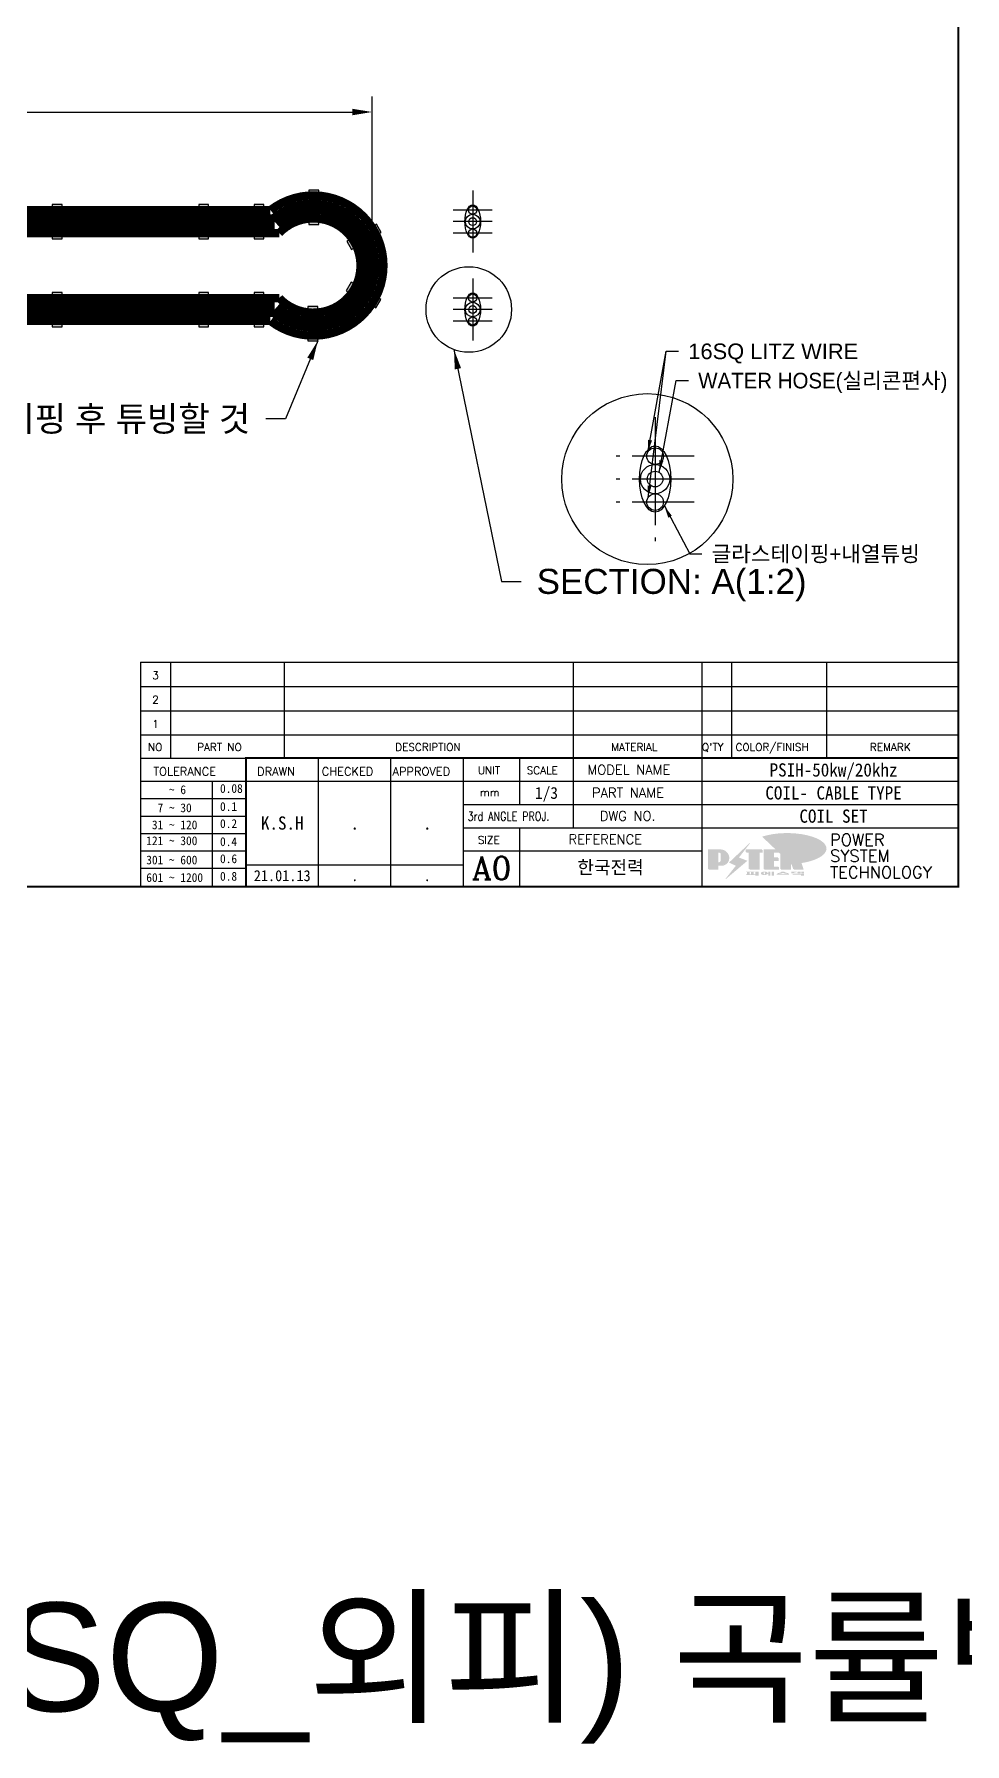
# Model space of a CAD drawing. Header units: inches. Extents: x 0 to 9014, y -686 to 2693.
# Drawn here: x 7236 to 8189, y -686 to 1064 of the extents above; entities that cross this region are included whole.
import ezdxf
from ezdxf.enums import TextEntityAlignment as Align

# ---------------------------------------------------------------- set-up
doc = ezdxf.new("R2010")
doc.units = ezdxf.units.IN
doc.header["$MEASUREMENT"] = 0
doc.linetypes.add('CENTERX2', pattern=[101.6, 63.5, -12.7, 12.7, -12.7])
doc.layers.add('FORMAT-1', color=7, linetype='Continuous')
doc.layers.add('line', color=3, linetype='Continuous')
doc.styles.add('HAN', font='')
doc.styles.add('RC', font='ROMANC.SHX')
doc.styles.add('ROMANT', font='romant')
doc.styles.add('RT', font='ROMANT.SHX', dxfattribs={"oblique": 15})
doc.styles.get("Standard").update_dxf_attribs({"font": 'arial.ttf'})
doc.styles.get('HAN').set_extended_font_data('GulimChe')
doc.dimstyles.new('PS-5', dxfattribs={"dimscale": 5, "dimtxt": 3.2, "dimasz": 2.5, "dimexe": 2, "dimexo": 2.5, "dimgap": 2, "dimtad": 1, "dimtoh": 1, "dimrnd": 0.05, "dimzin": 12, "dimdsep": 46, "dimtxsty": 'Standard', "dimcen": 0, "dimclrt": 2, "dimazin": 3, "dimtfac": 1, "dimtofl": 0, "dimtmove": 0, "dimatfit": 3, "dimfxl": 0.18, "dimtolj": 1, "dimtzin": 0, "dimarcsym": 0})
doc.dimstyles.new('PS-8', dxfattribs={"dimscale": 8, "dimtxt": 3.2, "dimasz": 2.5, "dimexe": 2, "dimexo": 2.5, "dimgap": 2, "dimtad": 1, "dimtoh": 1, "dimrnd": 0.05, "dimzin": 12, "dimdsep": 46, "dimtxsty": 'Standard', "dimcen": 0, "dimclrt": 2, "dimazin": 3, "dimtfac": 1, "dimtofl": 0, "dimtmove": 0, "dimatfit": 3, "dimfxl": 0.18, "dimtolj": 1, "dimtzin": 0, "dimarcsym": 0})

# ---------------------------------------------------------------- blocks, each defined once
blk = doc.blocks.new('no0')
at = {"color": 180}
for p, q in [((0, 8.25), (279, 8.25)), ((0, 8.25), (0, 0)), ((10.18, 8.25), (10.18, 0)), ((49.11, 0.16), (49.11, 8.25)), ((147.6, 8.25), (147.6, 0)), ((191.42, 8.25), (191.42, 0)), ((201.64, 8.25), (201.64, 0)), ((233.97, 8.25), (233.97, 0))]:
    blk.add_line(p, q, dxfattribs=at)
at = {"color": 2, "style": 'HAN'}
for tag, p in [('PART-NO', (29.65, 4.12)), ('MATERIAL', (167.06, 4.12)), ("Q'TY", (196.53, 4.12)), ('COLOR/FINISH', (217.81, 4.12)), ('REMARK', (256.13, 4.12))]:
    blk.add_attdef(tag, text='', height=4.35, dxfattribs=at).set_placement(p, align=Align.MIDDLE_CENTER)
blk.add_attdef('DESCRIPTION', text='', height=4.35, dxfattribs=at).set_placement((51.76, 4.12), align=Align.MIDDLE_LEFT)
at = {"color": 2, "style": 'RT', "oblique": 15}
blk.add_attdef('NO', text='', height=2.61, dxfattribs=at).set_placement((5.08, 3.76), align=Align.MIDDLE_CENTER)
blk = doc.blocks.new('new LOGO')
at = {"layer": 'line'}
h = blk.add_hatch(color=253, dxfattribs=at)
edge = h.paths.add_edge_path()
edge.add_ellipse((333.9, 86.4), major_axis=(-165.9, 0), ratio=0.39426, start_angle=111.51268, end_angle=334.46902)
edge.add_ellipse((314.1, 81.2), major_axis=(-153.7, 0), ratio=0.40699, start_angle=121.30662, end_angle=327.74369, ccw=False)
edge.add_line((394, 27.8), (394.7, 25.6))
h = blk.add_hatch(color=1, dxfattribs=at)
h.paths.add_polyline_path([(41.5, 16.4), (54.3, 16.4, 1), (54.3, 82.9), (0, 82.9), (0, -0.1), (41.5, -0.1)])
h.paths.add_polyline_path([(41.5, 27.9), (41.5, 71.9), (43.6, 71.9, -0.414214), (54.6, 60.9), (54.6, 38.9, -0.414214), (43.6, 27.9)], flags=16)
h.paths.add_polyline_path([(214.7, 71.9), (227.5, 71.9), (227.5, 82.9), (159.7, 82.9), (159.7, 71.9), (172.5, 71.9), (172.5, -0.1), (214.7, -0.1)])
h.paths.add_polyline_path([(276, 37.4), (294.8, 37.4), (294.8, 49.1), (276, 49.1), (276, 71.9), (294.8, 71.9), (294.8, 82.9), (234.5, 82.9), (234.5, -0.1), (297, -0.1), (297, 10.9), (276, 10.9)])
h.paths.add_polyline_path([(347.2, 35.2), (359.7, -0.1), (400.5, -0.1), (379.6, 66.8), (399.7, 82.9), (380.6, 82.9), (347.2, 61.6), (347.2, 82.9), (305.5, 82.9), (305.5, -0.1), (347.2, -0.1)])
h = blk.add_hatch(color=250, dxfattribs=at)
h.paths.add_polyline_path([(44.5, 69.4), (46.6, 69.4, -0.129793), (52, 68, 0.221832), (43.6, 71.9), (41.5, 71.9), (41.5, 27.9), (43.6, 27.9, 0.02048), (44.5, 28)], flags=17)
h.paths.add_polyline_path([(44.5, 13.9), (57.3, 13.9, 0.72362), (77.1, 73.9, -0.679777), (54.3, 16.4), (41.5, 16.4), (41.5, -0.1), (3, -0.1), (3, -2.6), (44.5, -2.6)])
h.paths.add_polyline_path([(117.9, 14.2), (71.5, -44.4), (77.1, -39.6), (120.8, 15.6), (92, 28.9), (173.3, 106), (177.5, 111.4), (89.1, 27.6)])
h.paths.add_polyline_path([(162.7, 71.9), (162.7, 69.4), (172.5, 69.4), (172.5, 71.9)], flags=17)
h.paths.add_polyline_path([(217.7, 69.4), (230.5, 69.4), (230.5, 80.4), (227.5, 80.4), (227.5, 71.9), (214.7, 71.9), (214.7, -0.1), (175.5, -0.1), (175.5, -2.6), (217.7, -2.6)])
h.paths.add_polyline_path([(297.8, 46.6), (294.8, 46.6), (294.8, 37.4), (276, 37.4), (276, 10.9), (279, 10.9), (279, 34.9), (297.8, 34.9)])
h.paths.add_polyline_path([(300, 8.4), (297, 8.4), (297, -0.1), (237.5, -0.1), (237.5, -2.6), (300, -2.6)])
h.paths.add_polyline_path([(297.8, 80.4), (294.8, 80.4), (294.8, 71.9), (276, 71.9), (276, 49.1), (279, 49.1), (279, 69.4), (297.8, 69.4)])
h.paths.add_polyline_path([(350.2, 80.4), (347.2, 80.4), (347.2, 61.6), (350.2, 63.5)])
h.paths.add_polyline_path([(350.2, 26.7), (347.2, 35.2), (347.2, -0.1), (308.5, -0.1), (308.5, -2.6), (350.2, -2.6)])
h.paths.add_polyline_path([(402.7, 80.4), (396.5, 80.4), (379.6, 66.8), (400.5, -0.1), (361.8, -0.1), (362.7, -2.6), (403.5, -2.6), (382.6, 64.3)])
blk.add_hatch(color=5, dxfattribs=at).paths.add_polyline_path([(166.3, 35), (131, 49), (180.4, 112.7), (92, 28.9), (120.8, 15.6), (74.4, -43)])
h = blk.add_hatch(color=250, dxfattribs=at)
edge = h.paths.add_edge_path()
edge.add_ellipse((237.8, -17.6), major_axis=(-14.3, 0), ratio=0.526336, start_angle=192.2456, end_angle=269.07481)
edge.add_line((238.1, -10.1), (237.6, -10.1))
edge.add_ellipse((237.8, -17.6), major_axis=(-14.3, 0), ratio=0.526336, start_angle=270.92519, end_angle=449.07481)
edge.add_line((237.6, -25.1), (238.1, -25.1))
edge.add_ellipse((237.8, -17.6), major_axis=(-14.3, 0), ratio=0.526336, start_angle=450.92519, end_angle=527.7544)
edge.add_line((251.7, -19.2), (254.1, -19.2))
edge.add_line((254.1, -19.2), (254.1, -27.1))
edge.add_line((254.1, -27.1), (263.1, -27.1))
edge.add_line((263.1, -27.1), (263.1, -10.1))
edge.add_line((263.1, -10.1), (254.1, -10.1))
edge.add_line((254.1, -10.1), (254.1, -16))
edge.add_line((254.1, -16), (251.7, -16))
h.paths.add_polyline_path([(241, -16.4), (241, -18.7, -1), (234.4, -18.7), (234.4, -16.4, -1)], flags=16)
h.paths.add_polyline_path([(278.2, -10.1), (268.1, -10.1), (268.1, -27.1), (278.2, -27.1)])
h.paths.add_polyline_path([(310.3, -10.1), (310.3, -11.1, -0.157169), (289.3, -17.5), (294, -19.9, 0.128407), (316.3, -15.9, 0.128407), (338.6, -19.9), (343.3, -17.5, -0.157169), (322.2, -11.1), (322.2, -10.1)])
h.paths.add_polyline_path([(342.1, -25.1), (342.1, -22.3), (290.4, -22.3), (290.4, -25.1)])
h.paths.add_polyline_path([(352, -10.1), (352, -16.2, 0.414214), (354, -18.2), (378.7, -18.2), (378.7, -19.6), (390.2, -19.6), (390.2, -10.1), (378.7, -10.1), (378.7, -13.6), (374.7, -13.6), (374.7, -15.1), (378.7, -15.1), (378.7, -16.2), (364.7, -16.2), (364.7, -15.1), (371.2, -15.1), (371.2, -13.6), (364.7, -13.6), (364.7, -12.6), (374.7, -12.6), (374.7, -10.1)])
h.paths.add_polyline_path([(393.8, -10.1), (393.8, -19.6), (405, -19.6), (405, -10.1)])
h.paths.add_polyline_path([(405, -27.1), (405, -20.9), (356.8, -20.9), (356.8, -23), (391.8, -23), (391.8, -27.1)])
h.paths.add_polyline_path([(200.4, -10.1), (200.4, -22.3), (193.2, -22.3), (193.2, -12.6), (196.6, -12.6), (196.6, -10.1), (161, -10.1), (161, -12.6), (164.5, -12.6), (164.5, -22.3), (161, -22.3), (161, -25.1), (200.4, -25.1), (200.4, -27.1), (213.9, -27.1), (213.9, -10.1)])
h.paths.add_polyline_path([(182, -12.6), (175.6, -12.6), (175.6, -22.3), (182, -22.3)], flags=17)
blk = doc.blocks.new('format-0')
at = {"color": 180}
for p, q in [((925, 65.74), (1204, 65.74)), ((925, 65.74), (925, 14)), ((935.18, 65.74), (935.18, 57.82)), ((974.11, 57.82), (974.11, 65.74)), ((1072.6, 65.74), (1072.6, 57.82)), ((1116.42, 65.74), (1116.42, 57.82)), ((1126.64, 65.74), (1126.64, 57.82)), ((1158.97, 65.74), (1158.97, 57.82)), ((925, 57.82), (960.96, 57.82)), ((985.7, 14), (985.7, 57.82)), ((1010.43, 14), (1010.43, 57.82)), ((1035.16, 14), (1035.16, 57.82)), ((1054.32, 57.82), (1054.32, 41.98)), ((1072.6, 57.82), (1072.6, 34.06)), ((1116.42, 57.82), (1116.42, 14)), ((925, 49.9), (960.96, 49.9)), ((949.58, 14.35), (949.58, 49.9)), ((960.96, 49.9), (1204, 49.9)), ((925, 43.98), (960.96, 43.98)), ((1035.16, 41.98), (1204, 41.98)), ((925, 38.05), (960.96, 38.05)), ((925, 32.13), (960.96, 32.13)), ((1035.16, 34.06), (1204, 34.06)), ((1054.32, 34.06), (1054.32, 14)), ((925, 26.2), (960.96, 26.2)), ((1035.16, 26.14), (1116.42, 26.14)), ((925, 20.28), (960.96, 20.28)), ((960.96, 21.43), (1035.16, 21.43))]:
    blk.add_line(p, q, dxfattribs=at)
at = {"color": 7, "const_width": 0.7}
blk.add_lwpolyline([(960.96, 14), (960.96, 57.82), (1204, 57.82)], dxfattribs=at)
at = {"layer": 'FORMAT-1', "color": 7, "const_width": 0.7}
blk.add_lwpolyline([(34, 14), (34, 834), (1204, 834), (1204, 14)], close=True, dxfattribs=at)
at = {"xscale": 0.08100000000013097, "yscale": 0.08100000000013097, "zscale": 0.08100000000013097}
blk.add_blockref('new LOGO', (1118.52, 19.94), dxfattribs=at)
at = {"color": 2}
for s, height, style, p in [('NO', 2.614, 'RC', (927.49, 60.25)), ('PART NO', 2.614, 'RC', (944.29, 60.25)), ('DESCRIPTION', 2.6136, 'RC', (1011.89, 60.25)), ('MATERIAL', 2.614, 'RC', (1085.53, 60.25)), ("Q'TY", 2.614, 'RC', (1116.5, 60.25)), ('COLOR/FINISH', 2.6136, 'RC', (1127.95, 60.25)), ('REMARK', 2.614, 'RC', (1173.81, 60.25)), (' TOLERANCE', 2.85, 'RC', (927.42, 51.83)), ('DRAWN', 2.85, 'RC', (964.75, 51.83)), ('CHECKED', 2.85, 'RC', (986.81, 51.83)), ('APPROVED', 2.85, 'RC', (1010.96, 51.83)), ('UNIT', 2.614, 'RC', (1040.03, 52.33)), ('SCALE', 2.614, 'RC', (1056.73, 52.33)), ('MODEL NAME', 3.267, 'RC', (1077.43, 52.2)), ('    ~ 6', 3, 'HAN', (926.94, 45.54)), ('0.08', 3, 'HAN', (952.11, 45.96)), ('PART NAME', 3.267, 'RC', (1079, 44.36)), ('  7 ~ 30', 3, 'HAN', (926.94, 39.37)), ('0.1', 3, 'HAN', (952.11, 39.79)), ('mm', 2.614, 'RC', (1040.76, 44.84)), (' 31 ~ 120', 3, 'HAN', (926.94, 33.55)), ('0.2', 3, 'HAN', (952.11, 33.97)), ('DWG NO.', 3.267, 'RC', (1081.66, 36.44)), ('121 ~ 300', 3, 'HAN', (926.94, 28.13)), ('0.4', 3, 'HAN', (952.11, 27.81)), ('SIZE', 2.614, 'RC', (1040.03, 28.57)), ('REFERENCE', 3.267, 'RC', (1071.01, 28.5)), ('301 ~ 600', 3, 'HAN', (926.94, 21.57)), ('0.6', 3, 'HAN', (952.11, 21.99)), ('601 ~ 1200', 3, 'HAN', (926.94, 15.57)), ('0.8', 3, 'HAN', (952.11, 15.99))]:
    blk.add_text(s, height=height, dxfattribs=dict(at, style=style)).set_placement(p)
at = {"color": 2, "style": 'RC', "width": 0.8}
blk.add_text('3rd ANGLE PROJ.', height=3, dxfattribs=at).set_placement((1036.55, 36.46))
at = {"style": 'ROMANT'}
for s, p in [('POWER', (1160.22, 27.91)), ('SYSTEM', (1160.22, 22.44)), ('TECHNOLOGY', (1160.22, 16.81))]:
    blk.add_text(s, height=4.05, dxfattribs=at).set_placement(p)
at = {"color": 2, "lineweight": 30, "style": 'RC'}
blk.add_text('A0', height=7.841, dxfattribs=at).set_placement((1038.05, 16.37))
at = {"style": 'HAN'}
for tag, height, p in [('MODEL-NAME', 4.5, (1161.39, 53.79)), ('SCALE', 4.05, (1063.46, 45.94)), ('PART-NAME', 4.5, (1161.39, 45.94)), ('DRA-BY', 4.5, (973.33, 35.66)), ('CH-BY', 4.5, (998.06, 35.66)), ('APP-BY', 4.5, (1022.8, 35.66)), ('DWG-NO', 4.5, (1161.39, 38.02)), ('관련업체명', 4.5, (1085.32, 20.54)), ('DRA-DATE', 3.75, (973.33, 17.71)), ('CH-DATE', 3.75, (998.06, 17.71)), ('APP-DATE', 3.75, (1022.8, 17.71))]:
    blk.add_attdef(tag, text='', height=height, dxfattribs=at).set_placement(p, align=Align.MIDDLE_CENTER)
blk = doc.blocks.new('*D116')
at = {"color": 0, "lineweight": -2, "transparency": 16777216}
for p, q in [((5414.9, 834), (5414.9, 999.9)), ((7581.9, 847.1), (7581.9, 999.9)), ((5434.9, 983.9), (7561.9, 983.9))]:
    blk.add_line(p, q, dxfattribs=at)
at = {"color": 0, "transparency": 16777216}
for points in [[(5434.9, 987.2), (5434.9, 980.6), (5414.9, 983.9)], [(7561.9, 987.2), (7561.9, 980.6), (7581.9, 983.9)]]:
    blk.add_solid(points, dxfattribs=at)
at = {"layer": 'Defpoints', "color": 0, "transparency": 16777216}
for p in [(7581.9, 983.9), (7581.9, 827.1), (5414.9, 814)]:
    blk.add_point(p, dxfattribs=at)
at = {"color": 2, "transparency": 16777216, "insert": (6498.4, 1013), "char_height": 25.6, "attachment_point": 5}
blk.add_mtext('\\A1;2166.95', dxfattribs=at)

msp = doc.modelspace()

# ---------------------------------------------------------------- hatches: boundary and pattern name
h = msp.add_hatch(color=256)
h.dxf.hatch_style = 1
h.paths.add_polyline_path([(7517.342, 868.807), (7527.342, 868.807), (7527.342, 903.807), (7517.342, 903.807)])
h = msp.add_hatch(color=256)
h.dxf.hatch_style = 1
h.paths.add_polyline_path([(7254.67, 854.081), (7264.67, 854.081), (7264.67, 889.081), (7254.67, 889.081)])
h = msp.add_hatch(color=256)
h.dxf.hatch_style = 1
h.paths.add_polyline_path([(7404.67, 854.081), (7414.67, 854.081), (7414.67, 889.081), (7404.67, 889.081)])
h = msp.add_hatch(color=256)
h.dxf.hatch_style = 1
h.paths.add_polyline_path([(7461.225, 854.081), (7471.225, 854.081), (7471.225, 889.081), (7461.225, 889.081)])
h = msp.add_hatch(color=256)
h.dxf.hatch_style = 1
h.paths.add_polyline_path([(7556.01, 851.691), (7561.01, 843.031), (7591.321, 860.531), (7586.321, 869.191)])
h = msp.add_hatch(color=256)
h.dxf.hatch_style = 1
h.paths.add_polyline_path([(7560.522, 809.645), (7555.522, 800.985), (7585.833, 783.485), (7590.833, 792.145)])
h = msp.add_hatch(color=256)
h.dxf.hatch_style = 1
h.paths.add_polyline_path([(7254.67, 764.081), (7264.67, 764.081), (7264.67, 799.081), (7254.67, 799.081)])
h = msp.add_hatch(color=256)
h.dxf.hatch_style = 1
h.paths.add_polyline_path([(7404.67, 764.081), (7414.67, 764.081), (7414.67, 799.081), (7404.67, 799.081)])
h = msp.add_hatch(color=256)
h.dxf.hatch_style = 1
h.paths.add_polyline_path([(7461.225, 764.081), (7471.225, 764.081), (7471.225, 799.081), (7461.225, 799.081)])
h = msp.add_hatch(color=256)
h.dxf.hatch_style = 1
h.paths.add_polyline_path([(7526.365, 784.715), (7516.365, 784.715), (7516.365, 749.715), (7526.365, 749.715)])

# ---------------------------------------------------------------- linework, layer by layer
at = {"color": 1, "linetype": 'CENTERX2'}
for p, q in [((7684.926, 903.511), (7684.926, 863.511)), ((7704.926, 883.511), (7664.926, 883.511)), ((7684.926, 891.761), (7684.926, 851.761)), ((7684.926, 880.011), (7684.926, 840.011)), ((7704.926, 871.761), (7664.926, 871.761)), ((7704.926, 860.011), (7664.926, 860.011)), ((7684.926, 813.511), (7684.926, 773.511)), ((7704.926, 793.511), (7664.926, 793.511)), ((7684.926, 801.761), (7684.926, 761.761)), ((7684.926, 790.011), (7684.926, 750.011)), ((7704.926, 781.761), (7664.926, 781.761)), ((7704.926, 770.011), (7664.926, 770.011)), ((7871.613, 671.694), (7871.613, 591.694)), ((7871.613, 648.194), (7871.613, 568.194)), ((7911.613, 631.694), (7831.613, 631.694)), ((7871.613, 624.694), (7871.613, 544.694)), ((7911.613, 608.194), (7831.613, 608.194)), ((7911.613, 584.694), (7831.613, 584.694))]:
    msp.add_line(p, q, dxfattribs=at)
at = {"color": 1, "const_width": 8.5}
for points in [[(5403.103, 588.708), (5403.103, 811.761, -0.41421356), (5474.853, 883.511), (7477.95, 883.511, -2.03794366), (7477.95, 770.011), (5574.853, 770.011, 0.41421356), (5526.603, 721.761), (5526.603, 588.708)], [(5426.603, 588.708), (5426.603, 811.761, -0.41421356), (5474.853, 860.011), (7486.889, 860.011, -2.50268474), (7486.889, 793.511), (5574.853, 793.511, 0.41421356), (5503.103, 721.761), (5503.103, 588.708)]]:
    msp.add_lwpolyline(points, format="xyb", dxfattribs=at)
at = {"color": 4, "const_width": 15}
msp.add_lwpolyline([(5414.853, 588.708), (5414.853, 811.761, -0.41421356), (5474.853, 871.761), (7482.167, 871.761, -2.21525044), (7482.167, 781.761), (5574.853, 781.761, 0.41421356), (5514.853, 721.761), (5514.853, 588.708)], format="xyb", dxfattribs=at)
for points in [[(7517.342, 868.807), (7527.342, 868.807), (7527.342, 903.807), (7517.342, 903.807)], [(7254.67, 854.081), (7264.67, 854.081), (7264.67, 889.081), (7254.67, 889.081)], [(7404.67, 854.081), (7414.67, 854.081), (7414.67, 889.081), (7404.67, 889.081)], [(7461.225, 854.081), (7471.225, 854.081), (7471.225, 889.081), (7461.225, 889.081)], [(7556.01, 851.691), (7561.01, 843.031), (7591.321, 860.531), (7586.321, 869.191)], [(7560.522, 809.645), (7555.522, 800.985), (7585.833, 783.485), (7590.833, 792.145)], [(7254.67, 764.081), (7264.67, 764.081), (7264.67, 799.081), (7254.67, 799.081)], [(7404.67, 764.081), (7414.67, 764.081), (7414.67, 799.081), (7404.67, 799.081)], [(7461.225, 764.081), (7471.225, 764.081), (7471.225, 799.081), (7461.225, 799.081)], [(7526.365, 784.715), (7516.365, 784.715), (7516.365, 749.715), (7526.365, 749.715)]]:
    msp.add_lwpolyline(points, close=True)
at = {"color": 4}
for centre, radius in [((7684.926, 871.761), 7.5), ((7684.926, 871.761), 4), ((7684.926, 781.761), 7.5), ((7684.926, 781.761), 4), ((7871.613, 608.194), 15), ((7871.613, 608.194), 8)]:
    msp.add_circle(centre, radius, dxfattribs=at)
at = {"color": 1}
for centre, radius in [((7684.926, 883.511), 4.25), ((7684.926, 860.011), 4.25), ((7684.926, 793.511), 4.25), ((7684.926, 770.011), 4.25), ((7871.613, 631.694), 8.5), ((7871.613, 584.694), 8.5)]:
    msp.add_circle(centre, radius, dxfattribs=at)
for centre, radius in [((7680.926, 781.761), 43.75), ((7863.613, 608.194), 87.5)]:
    msp.add_circle(centre, radius)
for centre, major_axis in [((7684.926, 871.761), (0, 17)), ((7684.926, 781.761), (0, 17)), ((7871.613, 608.194), (0, 34))]:
    msp.add_ellipse(centre, major_axis=major_axis, ratio=0.47058824)

# ---------------------------------------------------------------- block references
ref = msp.add_blockref('format-0', (4570.015, 149.204), dxfattribs=dict(xscale=3, yscale=3, zscale=3))
ref.add_attrib('관련업체명', '한국전력', dxfattribs={"height": 13.5, "style": 'HAN'}).set_placement((7825.962, 210.823), align=Align.MIDDLE_CENTER)
ref.add_attrib('APP-BY', '.', dxfattribs={"height": 13.5, "style": 'HAN'}).set_placement((7638.404, 256.193), align=Align.MIDDLE_CENTER)
ref.add_attrib('APP-DATE', '.', dxfattribs={"height": 11.25, "style": 'HAN'}).set_placement((7638.404, 202.341), align=Align.MIDDLE_CENTER)
ref.add_attrib('CH-BY', '.', dxfattribs={"height": 13.5, "style": 'HAN'}).set_placement((7564.205, 256.193), align=Align.MIDDLE_CENTER)
ref.add_attrib('CH-DATE', '.', dxfattribs={"height": 11.25, "style": 'HAN'}).set_placement((7564.205, 202.341), align=Align.MIDDLE_CENTER)
ref.add_attrib('SCALE', '1/3', dxfattribs={"height": 12.15, "style": 'HAN'}).set_placement((7760.402, 287.028), align=Align.MIDDLE_CENTER)
ref.add_attrib('PART-NO', 'COIL SET', dxfattribs={"height": 13.5, "style": 'HAN'}).set_placement((8054.195, 263.268), align=Align.MIDDLE_CENTER)
ref.add_attrib('PART-NAME', 'COIL- CABLE TYPE', dxfattribs={"height": 13.5, "style": 'HAN'}).set_placement((8054.195, 287.028), align=Align.MIDDLE_CENTER)
ref.add_attrib('MODEL-NAME', 'PSIH-50kw/20khz', dxfattribs={"height": 13.5, "style": 'HAN'}).set_placement((8054.195, 310.567), align=Align.MIDDLE_CENTER)
ref.add_attrib('DRA-BY', 'K.S.H', dxfattribs={"height": 13.5, "style": 'HAN'}).set_placement((7490.005, 256.193), align=Align.MIDDLE_CENTER)
ref.add_attrib('DRA-DATE', '21.01.13', dxfattribs={"height": 11.25, "style": 'HAN'}).set_placement((7490.005, 202.341), align=Align.MIDDLE_CENTER)
ref = msp.add_blockref('no0', (7345.015, 395.928), dxfattribs=dict(xscale=3, yscale=3, zscale=3))
ref.add_attrib('NO', '3', dxfattribs={"color": 2, "height": 7.83, "style": 'RT'}).set_placement((7360.246, 407.209), align=Align.MIDDLE_CENTER)
ref = msp.add_blockref('no0', (7345.015, 371.178), dxfattribs=dict(xscale=3, yscale=3, zscale=3))
ref.add_attrib('NO', '2', dxfattribs={"color": 2, "height": 7.83, "style": 'RT'}).set_placement((7360.246, 382.459), align=Align.MIDDLE_CENTER)
ref = msp.add_blockref('no0', (7345.015, 346.428), dxfattribs=dict(xscale=3, yscale=3, zscale=3))
ref.add_attrib('NO', '1', dxfattribs={"color": 2, "height": 7.83, "style": 'RT'}).set_placement((7360.246, 357.709), align=Align.MIDDLE_CENTER)

# ---------------------------------------------------------------- texts
msp.add_text('내경%%C8 HOSE+LITZ WIRE 2가닥(16SQ_외피) 곡률반경 (65mm)  ', height=110.95373).set_placement((4750.17, -652.785))
at = {"color": 2}
for s, insert, char_height, attachment_point in [('16SQ LITZ WIRE', (7905.578, 746.973), 16, 1), ('{\\fGulim|b0|i0|c129|p50;WATER HOSE(실리콘편사)}', (7915.72, 717.021), 16, 1), ('{\\fGulim|b0|i0|c129|p50;곡선부 형태 고정 및 테이핑 후 튜빙할 것}', (7457.269, 682.737), 25.6, 3), ('{\\fGulim|b0|i0|c129|p50;글라스테이핑+내열튜빙}', (7929.479, 539.75), 16, 1), ('SECTION: A(1:2)', (7750.42, 516.336), 25.6, 1)]:
    msp.add_mtext(s, dxfattribs=dict(at, insert=insert, char_height=char_height, attachment_point=attachment_point))

# ---------------------------------------------------------------- dimensions: what is measured, and where the dimension line sits
dim = msp.add_linear_dim(base=(7581.852, 983.888), p1=(5414.894, 813.959), p2=(7581.852, 827.126), dimstyle='PS-8')
dim.commit()
dim.dimension.update_dxf_attribs({"geometry": '*D116', "text_midpoint": (6498.373, 1012.959)})

# ---------------------------------------------------------------- leaders
at = {"annotation_type": 0, "has_hookline": 1}
for points, dimstyle, hookline_direction, text_width in [([(7526.365, 749.715), (7493.269, 669.937), (7473.269, 669.937)], 'PS-8', 1, 631.853), ([(7665.762, 740.723), (7714.42, 503.536), (7734.42, 503.536)], 'PS-8', 0, 273.323), ([(7864.34, 589.092), (7883.078, 738.973), (7895.578, 738.973)], 'PS-5', 0, 170.248), ([(7864.173, 635.804), (7883.078, 738.973), (7895.578, 738.973)], 'PS-5', 0, 170.248), ([(7875.813, 615.003), (7893.22, 709.021), (7905.72, 709.021)], 'PS-5', 0, 264.586), ([(7881.051, 580.738), (7906.979, 531.75), (7919.479, 531.75)], 'PS-5', 0, 225.917)]:
    msp.add_leader(points, dimstyle=dimstyle, override={"dimgap": 2, "dimtad": 0}, dxfattribs=dict(at, hookline_direction=hookline_direction, text_width=text_width))

doc.saveas('drawing.dxf')
